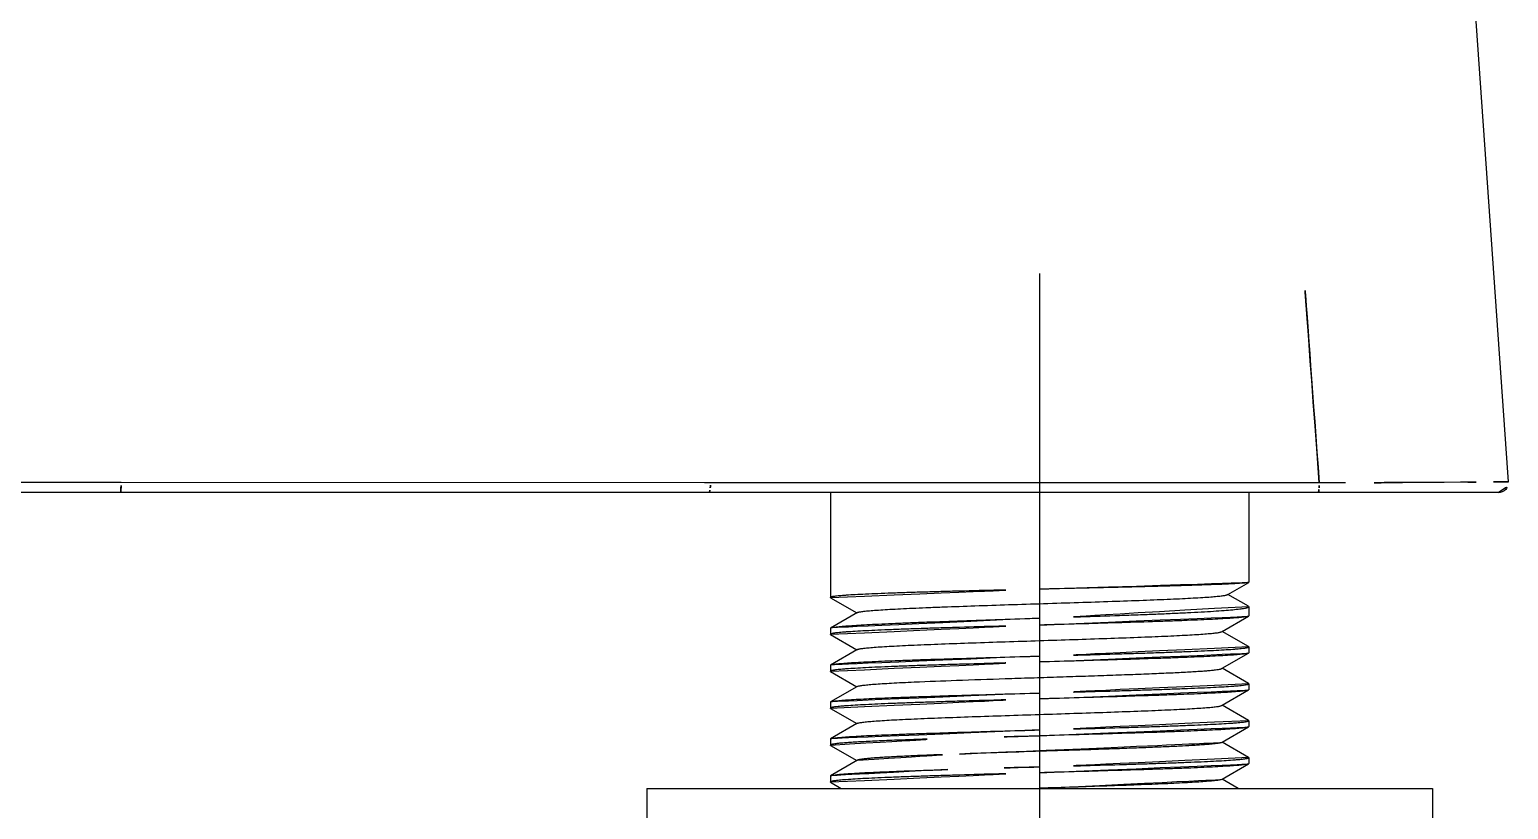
# Model space of a CAD drawing. Extents: x 16296660632 to 16296672714, y -37409619871 to -37409617455.
# Drawn here: x 16296672004.1 to 16296672076.6, y -37409617862.8 to -37409617824.5 of the extents above; entities that cross this region are included whole.
import ezdxf

# ---------------------------------------------------------------- set-up
doc = ezdxf.new("R2010")
doc.units = 0
doc.header["$LTSCALE"] = 10
doc.header["$MEASUREMENT"] = 0
doc.linetypes.add('ACAD_ISO08W100', pattern=[36, 24, -3, 6, -3])
doc.layers.get('0').update_dxf_attribs({"linetype": 'CONTINUOUS'})
doc.layers.add('02___PRT_ALL_AXES', color=7, linetype='CONTINUOUS')

msp = doc.modelspace()

# ---------------------------------------------------------------- linework, layer by layer
at = {"color": 7, "linetype": 'Continuous'}
for p, q in [((16296672076.580469, -37409617846.710373), (16296672074.89229, -37409617822.56826)), ((16296672076.08169, -37409617847.245247), (16296671929.13941, -37409617847.245247)), ((16296672008.60754, -37409617846.7537), (16296671996.61355, -37409617846.7537)), ((16296672037.19574, -37409617846.758453), (16296672008.60754, -37409617846.7537)), ((16296672037.41535, -37409617846.758476), (16296672037.19574, -37409617846.758453)), ((16296672037.488159, -37409617846.758492), (16296672037.41535, -37409617846.758476)), ((16296672067.31192, -37409617846.770248), (16296672067.15626, -37409617846.770218)), ((16296672068.6059, -37409617846.765244), (16296672067.31192, -37409617846.770248)), ((16296672072.238661, -37409617846.748306), (16296672071.386829, -37409617846.752731)), ((16296672073.14077, -37409617846.74324), (16296672072.238661, -37409617846.748306)), ((16296672073.426121, -37409617846.741539), (16296672073.14077, -37409617846.74324)), ((16296672074.2349, -37409617846.736359), (16296672073.426121, -37409617846.741539)), ((16296672074.59416, -37409617846.733849), (16296672074.2349, -37409617846.736359)), ((16296672062.810061, -37409617852.248322), (16296672062.83721, -37409617852.232643)), ((16296672062.83721, -37409617852.232643), (16296672063.85498, -37409617851.644676)), ((16296672063.839001, -37409617852.81237), (16296672062.83721, -37409617852.232643)), ((16296672063.85498, -37409617851.644676), (16296672063.86055, -37409617851.638268)), ((16296672043.37178, -37409617852.398163), (16296672043.36055, -37409617852.385178)), ((16296672043.37178, -37409617852.398163), (16296672044.65868, -37409617853.142082)), ((16296672063.839001, -37409617852.81237), (16296672063.86055, -37409617852.83725)), ((16296672044.686581, -37409617853.125954), (16296672043.373791, -37409617853.885017)), ((16296672062.55694, -37409617854.047737), (16296672063.848431, -37409617853.301086)), ((16296672063.848431, -37409617853.301086), (16296672063.86055, -37409617853.287064)), ((16296672043.373791, -37409617853.885017), (16296672043.36055, -37409617853.900269)), ((16296672043.372669, -37409617854.206093), (16296672043.36055, -37409617854.192078)), ((16296672043.372669, -37409617854.206093), (16296672044.66416, -37409617854.952744)), ((16296672062.52914, -37409617854.06382), (16296672062.55694, -37409617854.047737)), ((16296672063.848431, -37409617854.794403), (16296672062.55694, -37409617854.047737)), ((16296672044.66416, -37409617854.952744), (16296672043.372669, -37409617855.699387)), ((16296672044.691959, -37409617854.936668), (16296672044.66416, -37409617854.952744)), ((16296672062.55694, -37409617855.857742), (16296672063.848431, -37409617855.111092)), ((16296672063.848431, -37409617854.794403), (16296672063.86055, -37409617854.80838)), ((16296672063.848431, -37409617855.111092), (16296672063.86055, -37409617855.097061)), ((16296672043.372669, -37409617855.699387), (16296672043.36055, -37409617855.713409)), ((16296672062.52914, -37409617855.873817), (16296672062.55694, -37409617855.857742)), ((16296672063.848431, -37409617856.604393), (16296672062.55694, -37409617855.857742)), ((16296672043.372669, -37409617856.01609), (16296672043.36055, -37409617856.002083)), ((16296672043.372669, -37409617856.01609), (16296672044.66416, -37409617856.762741)), ((16296672063.848431, -37409617856.604393), (16296672063.86055, -37409617856.618393)), ((16296672044.66416, -37409617856.762741), (16296672043.372669, -37409617857.509392)), ((16296672044.691959, -37409617856.746674), (16296672044.66416, -37409617856.762741)), ((16296672062.55694, -37409617857.66774), (16296672063.848431, -37409617856.921089)), ((16296672063.848431, -37409617856.921089), (16296672063.86055, -37409617856.907082)), ((16296672043.372669, -37409617857.509392), (16296672043.36055, -37409617857.523407)), ((16296672043.372669, -37409617857.826103), (16296672043.36055, -37409617857.812103)), ((16296672043.372669, -37409617857.826103), (16296672044.66416, -37409617858.572746)), ((16296672062.52914, -37409617857.683823), (16296672062.55694, -37409617857.66774)), ((16296672063.848431, -37409617858.414391), (16296672062.55694, -37409617857.66774)), ((16296672044.66416, -37409617858.572746), (16296672043.372669, -37409617859.319397)), ((16296672044.691959, -37409617858.556671), (16296672044.66416, -37409617858.572746)), ((16296672062.55694, -37409617859.477753), (16296672063.848431, -37409617858.731087)), ((16296672063.848431, -37409617858.414391), (16296672063.86055, -37409617858.428413)), ((16296672063.848431, -37409617858.731087), (16296672063.86055, -37409617858.717079)), ((16296672043.372669, -37409617859.319397), (16296672043.36055, -37409617859.333427)), ((16296672062.52914, -37409617859.49382), (16296672062.55694, -37409617859.477753)), ((16296672063.848431, -37409617860.224403), (16296672062.55694, -37409617859.477753)), ((16296672043.372669, -37409617859.636093), (16296672043.36055, -37409617859.622093)), ((16296672043.372669, -37409617859.636093), (16296672044.66416, -37409617860.382736)), ((16296672063.848431, -37409617860.224403), (16296672063.86055, -37409617860.238403)), ((16296672044.691959, -37409617860.366669), (16296672043.372669, -37409617861.129387)), ((16296672062.55694, -37409617861.287743), (16296672063.848431, -37409617860.541092)), ((16296672063.848431, -37409617860.541092), (16296672063.86055, -37409617860.527077)), ((16296672043.372669, -37409617861.129387), (16296672043.36055, -37409617861.14341)), ((16296672043.372669, -37409617861.446091), (16296672043.36055, -37409617861.432083)), ((16296672043.372669, -37409617861.446091), (16296672043.890169, -37409617861.745247)), ((16296672062.52914, -37409617861.303818), (16296672062.55694, -37409617861.287743)), ((16296672063.34823, -37409617861.745247), (16296672062.55694, -37409617861.287743))]:
    msp.add_line(p, q, dxfattribs=at)
at = {"color": 1, "linetype": 'ACAD_ISO08W100'}
msp.add_line((16296672053.61055, -37409617836.498253), (16296672053.61055, -37409617902.566849), dxfattribs=at)
at = {"color": 7, "linetype": 'Continuous'}
for centre, radius, start, end in [((16296672071.627831, -37409617416.746498), 429.997583, 270.39527948, 270.54019472), ((16296672076.08149, -37409617846.745247), 0.5, 270.02284015, 3.99819449), ((16296672076.08169, -37409617846.745247), 0.5, 270, 3.99994638), ((16296672086.978201, -37409619083.403229), 1224.688295, 91.561305292, 91.771546314), ((16296672103.666451, -37409619658.550888), 1798.556675, 91.594866606, 91.737971994)]:
    msp.add_arc(centre, radius, start, end, dxfattribs=at)
msp.add_open_spline([(16296672067.31192, -37409617846.770248), (16296672066.71394, -37409617838.594849), (16296672066.11441, -37409617830.419563), (16296672065.513121, -37409617822.244408)], degree=3, dxfattribs=at)
for points, knots in [([(16296672008.590891, -37409617847.245247), (16296672008.594231, -37409617847.245247), (16296672008.59354, -37409617847.225967), (16296672008.59889, -37409617847.204552), (16296672008.600031, -37409617847.156479), (16296672008.60302, -37409617847.097748), (16296672008.60479, -37409617847.023697), (16296672008.606939, -37409617846.907883), (16296672008.60751, -37409617846.816528), (16296672008.60754, -37409617846.7537)], [0, 0, 0, 0, 0.020361844, 0.077240828, 0.169121889, 0.292963798, 0.444023588, 0.617220707, 1, 1, 1, 1]), ([(16296672037.41507, -37409617847.245247), (16296672037.423361, -37409617847.245247), (16296672037.44087, -37409617847.219391), (16296672037.462219, -37409617847.142227), (16296672037.472521, -37409617847.062477), (16296672037.477739, -37409617847.002853)], [0, 0, 0, 0, 0.097292759, 0.297774388, 1, 1, 1, 1]), ([(16296672037.477739, -37409617847.002853), (16296672037.47941, -37409617846.983749), (16296672037.48542, -37409617846.902428), (16296672037.487921, -37409617846.820862), (16296672037.488159, -37409617846.758492)], [0, 0, 0, 0, 0.235159508, 1, 1, 1, 1]), ([(16296672067.15626, -37409617846.770218), (16296672064.679131, -37409617846.769737), (16296672054.789761, -37409617846.767509), (16296672044.900391, -37409617846.76461), (16296672037.488159, -37409617846.758492)], [0, 0, 0, 0, 0.250484471, 1, 1, 1, 1]), ([(16296672067.272591, -37409617847.245247), (16296672067.27887, -37409617847.245239), (16296672067.28554, -37409617847.215187), (16296672067.2938, -37409617847.176193), (16296672067.300819, -37409617847.098686), (16296672067.30442, -37409617847.042252), (16296672067.306021, -37409617847.009537)], [0, 0, 0, 0, 0.078567325, 0.277325397, 0.59073612, 1, 1, 1, 1]), ([(16296672067.306021, -37409617847.009537), (16296672067.306931, -37409617846.990883), (16296672067.31024, -37409617846.911163), (16296672067.31168, -37409617846.83136), (16296672067.31192, -37409617846.770248)], [0, 0, 0, 0, 0.234115888, 1, 1, 1, 1]), ([(16296672071.386829, -37409617846.752731), (16296672071.165409, -37409617846.753838), (16296672070.23843, -37409617846.758339), (16296672069.31146, -37409617846.762383), (16296672068.6059, -37409617846.765244)], [0, 0, 0, 0, 0.238862365, 1, 1, 1, 1]), ([(16296672076.580469, -37409617846.710373), (16296672076.580549, -37409617846.711571), (16296672076.572861, -37409617846.710403), (16296672076.56498, -37409617846.712708), (16296672076.54558, -37409617846.712532), (16296672076.508631, -37409617846.714302), (16296672076.44285, -37409617846.715347), (16296672076.344061, -37409617846.7173), (16296672076.216949, -37409617846.719063), (16296672076.06254, -37409617846.721024), (16296672075.88109, -37409617846.723007), (16296672075.75119, -37409617846.724297), (16296672075.68182, -37409617846.724968)], [0, 0, 0, 0, 0.004020003, 0.015936289, 0.035769512, 0.063501627, 0.14257171, 0.252957611, 0.394405921, 0.566427496, 0.76847478, 1, 1, 1, 1]), ([(16296672043.360559, -37409617852.385178), (16296672043.36058, -37409617852.379066), (16296672043.373011, -37409617852.370911), (16296672043.389811, -37409617852.364082), (16296672043.4231, -37409617852.353989), (16296672043.47924, -37409617852.342796), (16296672043.56551, -37409617852.329773), (16296672043.675671, -37409617852.316818), (16296672043.80982, -37409617852.303757), (16296672043.967529, -37409617852.290718), (16296672044.223789, -37409617852.272278), (16296672044.599859, -37409617852.249977), (16296672045.115379, -37409617852.224541), (16296672045.712669, -37409617852.199219), (16296672046.386021, -37409617852.174042), (16296672047.12892, -37409617852.149048), (16296672047.93424, -37409617852.124237), (16296672048.794241, -37409617852.099648), (16296672050.025829, -37409617852.066513), (16296672051.63644, -37409617852.026337), (16296672052.94396, -37409617851.995537), (16296672053.61055, -37409617851.980003)], [0, 0, 0, 0, 0.001786268, 0.003426632, 0.005628937, 0.011769698, 0.020248905, 0.031061567, 0.044192839, 0.059616569, 0.077295168, 0.119255247, 0.169677788, 0.228086219, 0.293915455, 0.366537145, 0.445251845, 0.52930503, 0.617892983, 0.805200391, 1, 1, 1, 1]), ([(16296672044.6866, -37409617853.125954), (16296672044.69726, -37409617853.119781), (16296672044.72698, -37409617853.109444), (16296672044.781919, -37409617853.096199), (16296672044.857229, -37409617853.082817), (16296672044.95253, -37409617853.069229), (16296672045.067789, -37409617853.05558), (16296672045.26041, -37409617853.036041), (16296672045.54878, -37409617853.012367), (16296672045.949921, -37409617852.985207), (16296672046.4216, -37409617852.957947), (16296672046.95949, -37409617852.930603), (16296672047.558649, -37409617852.903214), (16296672048.213579, -37409617852.875793), (16296672049.18059, -37409617852.838158), (16296672050.480261, -37409617852.792023), (16296672052.11521, -37409617852.737984), (16296672053.80724, -37409617852.683968), (16296672055.49542, -37409617852.630051), (16296672057.119301, -37409617852.576302), (16296672058.405769, -37409617852.530518), (16296672059.35972, -37409617852.493294), (16296672060.00371, -37409617852.46624), (16296672060.591669, -37409617852.43927), (16296672061.118469, -37409617852.412376), (16296672061.57959, -37409617852.385643), (16296672061.97106, -37409617852.359039), (16296672062.25211, -37409617852.335899), (16296672062.439619, -37409617852.316811), (16296672062.551701, -37409617852.303497), (16296672062.64432, -37409617852.290268), (16296672062.71747, -37409617852.277237), (16296672062.770821, -37409617852.264351), (16296672062.79969, -37409617852.254311), (16296672062.810049, -37409617852.248322)], [0, 0, 0, 0, 0.00203485, 0.005145632, 0.009353959, 0.014659052, 0.021054195, 0.028529279, 0.046649017, 0.068860583, 0.094961449, 0.124716783, 0.157852139, 0.194066913, 0.233029253, 0.317755158, 0.408953644, 0.503326899, 0.597479077, 0.688041431, 0.771795081, 0.810182584, 0.845787072, 0.878298925, 0.907434784, 0.932947329, 0.954617228, 0.972268307, 0.979540202, 0.985759378, 0.990915523, 0.995001832, 0.998022459, 1, 1, 1, 1]), ([(16296672053.61055, -37409617851.980003), (16296672054.263281, -37409617851.964783), (16296672055.544689, -37409617851.935204), (16296672057.12414, -37409617851.898193), (16296672058.334299, -37409617851.868637), (16296672059.18206, -37409617851.847137), (16296672059.97838, -37409617851.825897), (16296672060.715919, -37409617851.804932), (16296672061.38788, -37409617851.784264), (16296672061.98807, -37409617851.763893), (16296672062.510929, -37409617851.743843), (16296672062.89603, -37409617851.726677), (16296672063.161869, -37409617851.712791), (16296672063.328489, -37409617851.703018), (16296672063.472679, -37409617851.693336), (16296672063.594101, -37409617851.683777), (16296672063.692511, -37409617851.674408), (16296672063.76763, -37409617851.665154), (16296672063.81571, -37409617851.657204), (16296672063.842171, -37409617851.650208), (16296672063.8515, -37409617851.646683), (16296672063.854971, -37409617851.644676)], [0, 0, 0, 0, 0.191040401, 0.37503846, 0.46227229, 0.545237615, 0.623172127, 0.695356252, 0.761128316, 0.819880577, 0.871070532, 0.914230907, 0.932670813, 0.948960997, 0.963066787, 0.974954297, 0.984598185, 0.991984913, 0.997108405, 0.998827273, 1, 1, 1, 1]), ([(16296672063.860531, -37409617852.837242), (16296672063.860519, -37409617852.844719), (16296672063.849501, -37409617852.856308), (16296672063.831409, -37409617852.866341), (16296672063.809429, -37409617852.875641), (16296672063.781639, -37409617852.884689), (16296672063.732559, -37409617852.897926), (16296672063.611629, -37409617852.922783), (16296672063.388309, -37409617852.953796), (16296672063.050289, -37409617852.988953), (16296672062.62145, -37409617853.024109), (16296672062.10593, -37409617853.059334), (16296672061.508619, -37409617853.094414), (16296672060.835279, -37409617853.129333), (16296672060.092369, -37409617853.16404), (16296672059.287041, -37409617853.198532), (16296672058.427019, -37409617853.232803), (16296672057.1954, -37409617853.27903), (16296672055.58474, -37409617853.335243), (16296672054.277161, -37409617853.378563), (16296672053.61055, -37409617853.40049)], [0, 0, 0, 0, 0.0021804, 0.003933321, 0.006219667, 0.009064381, 0.012478599, 0.021032866, 0.045065273, 0.078204122, 0.120170923, 0.17057318, 0.228940955, 0.294713418, 0.367263135, 0.445896056, 0.529857607, 0.618345344, 0.805433304, 1, 1, 1, 1]), ([(16296672043.360571, -37409617854.192078), (16296672043.360571, -37409617854.185829), (16296672043.372801, -37409617854.177223), (16296672043.38975, -37409617854.170013), (16296672043.42297, -37409617854.159416), (16296672043.479151, -37409617854.147614), (16296672043.56539, -37409617854.133812), (16296672043.67556, -37409617854.120049), (16296672043.8097, -37409617854.106117), (16296672043.967409, -37409617854.09214), (16296672044.223669, -37409617854.072304), (16296672044.599739, -37409617854.048149), (16296672045.11525, -37409617854.020348), (16296672045.712561, -37409617853.992447), (16296672046.38592, -37409617853.964447), (16296672047.12883, -37409617853.936417), (16296672047.93416, -37409617853.908348), (16296672048.79418, -37409617853.880249), (16296672050.025801, -37409617853.842049), (16296672051.636431, -37409617853.795059), (16296672052.94397, -37409617853.758324), (16296672053.61055, -37409617853.739578)], [0, 0, 0, 0, 0.001826954, 0.003478437, 0.005689861, 0.01184349, 0.020329848, 0.031148246, 0.044285409, 0.05971182, 0.077392009, 0.119355343, 0.169776713, 0.228181609, 0.294005512, 0.366618842, 0.445325305, 0.529368995, 0.617945988, 0.805228233, 1, 1, 1, 1]), ([(16296672053.61055, -37409617853.40049), (16296672052.965309, -37409617853.421707), (16296672051.69804, -37409617853.463089), (16296672049.85433, -37409617853.524612), (16296672048.391371, -37409617853.576393), (16296672047.304911, -37409617853.618103), (16296672046.57053, -37409617853.648247), (16296672045.899611, -37409617853.678146), (16296672045.29822, -37409617853.707771), (16296672044.771761, -37409617853.737083), (16296672044.325001, -37409617853.76606), (16296672044.004471, -37409617853.791153), (16296672043.790951, -37409617853.811737), (16296672043.663679, -37409617853.82605), (16296672043.558861, -37409617853.84024), (16296672043.47649, -37409617853.854134), (16296672043.41704, -37409617853.867867), (16296672043.38505, -37409617853.87851), (16296672043.3738, -37409617853.885017)], [0, 0, 0, 0, 0.188883022, 0.370966585, 0.539721752, 0.6171756, 0.689070986, 0.754763369, 0.813662308, 0.865236065, 0.909028425, 0.944646288, 0.959294146, 0.971789661, 0.982111446, 0.99024783, 0.99619763, 1, 1, 1, 1]), ([(16296672053.61055, -37409617853.739578), (16296672054.256741, -37409617853.72142), (16296672055.52578, -37409617853.68576), (16296672057.371861, -37409617853.632004), (16296672058.836479, -37409617853.586143), (16296672059.92391, -37409617853.548759), (16296672060.658689, -37409617853.521568), (16296672061.329741, -37409617853.494423), (16296672061.93099, -37409617853.467323), (16296672062.45701, -37409617853.440338), (16296672062.90303, -37409617853.413467), (16296672063.222759, -37409617853.390053), (16296672063.435499, -37409617853.370689), (16296672063.562059, -37409617853.357208), (16296672063.66609, -37409617853.343781), (16296672063.747601, -37409617853.33062), (16296672063.806089, -37409617853.317543), (16296672063.8375, -37409617853.307411), (16296672063.848419, -37409617853.301086)], [0, 0, 0, 0, 0.189154946, 0.371476585, 0.540408849, 0.617922568, 0.689854297, 0.755557944, 0.814437619, 0.865963635, 0.909675946, 0.945182133, 0.959761538, 0.972182312, 0.982419006, 0.990460988, 0.996309291, 1, 1, 1, 1]), ([(16296672044.691971, -37409617854.936668), (16296672044.702419, -37409617854.930618), (16296672044.73148, -37409617854.920448), (16296672044.785151, -37409617854.90741), (16296672044.85861, -37409617854.894234), (16296672044.95149, -37409617854.880867), (16296672045.06378, -37409617854.867432), (16296672045.25139, -37409617854.84819), (16296672045.532249, -37409617854.824867), (16296672045.922979, -37409617854.798119), (16296672046.38257, -37409617854.77124), (16296672046.906891, -37409617854.74427), (16296672047.491261, -37409617854.717247), (16296672048.130449, -37409617854.690178), (16296672049.075331, -37409617854.652992), (16296672050.346979, -37409617854.607338), (16296672051.94907, -37409617854.553818), (16296672053.61055, -37409617854.500237), (16296672055.27203, -37409617854.446663), (16296672056.874121, -37409617854.39315), (16296672058.145769, -37409617854.347504), (16296672059.090651, -37409617854.31031), (16296672059.72983, -37409617854.283241), (16296672060.314211, -37409617854.25621), (16296672060.83853, -37409617854.22924), (16296672061.29812, -37409617854.20237), (16296672061.68885, -37409617854.175613), (16296672061.969709, -37409617854.152298), (16296672062.15731, -37409617854.133057), (16296672062.2696, -37409617854.119621), (16296672062.36249, -37409617854.106247), (16296672062.435949, -37409617854.093079), (16296672062.48962, -37409617854.08004), (16296672062.518669, -37409617854.069862), (16296672062.529119, -37409617854.06382)], [0, 0, 0, 0, 0.002027162, 0.005116544, 0.009287543, 0.014541185, 0.020872763, 0.028271012, 0.046200674, 0.068182323, 0.094019776, 0.123487837, 0.156321481, 0.192229915, 0.230891323, 0.315070397, 0.405854014, 0.500000251, 0.59414654, 0.684930278, 0.769109441, 0.8077703, 0.843679186, 0.876512578, 0.905980533, 0.931818382, 0.953799266, 0.971729965, 0.979127889, 0.985458649, 0.990712962, 0.994884555, 0.997973012, 1, 1, 1, 1]), ([(16296672053.61055, -37409617855.549583), (16296672054.256741, -37409617855.531418), (16296672055.52578, -37409617855.495758), (16296672057.37188, -37409617855.442001), (16296672058.83651, -37409617855.396133), (16296672059.923941, -37409617855.358757), (16296672060.65871, -37409617855.331573), (16296672061.32976, -37409617855.30442), (16296672061.931, -37409617855.277328), (16296672062.45702, -37409617855.250343), (16296672062.90303, -37409617855.223457), (16296672063.222759, -37409617855.200043), (16296672063.435499, -37409617855.180687), (16296672063.562059, -37409617855.167213), (16296672063.66609, -37409617855.153778), (16296672063.747601, -37409617855.140617), (16296672063.806089, -37409617855.127541), (16296672063.8375, -37409617855.117409), (16296672063.848419, -37409617855.111092)], [0, 0, 0, 0, 0.189154809, 0.371478322, 0.540412276, 0.617925447, 0.689856468, 0.755559538, 0.814438624, 0.865964226, 0.909676157, 0.945182126, 0.959761463, 0.972182182, 0.982418887, 0.990460931, 0.996309286, 1, 1, 1, 1]), ([(16296672063.860531, -37409617854.80838), (16296672063.86055, -37409617854.814621), (16296672063.848339, -37409617854.823257), (16296672063.831409, -37409617854.830437), (16296672063.79822, -37409617854.841042), (16296672063.742081, -37409617854.852852), (16296672063.65587, -37409617854.866653), (16296672063.54574, -37409617854.880417), (16296672063.411631, -37409617854.894348), (16296672063.25395, -37409617854.908333), (16296672062.997721, -37409617854.928162), (16296672062.62167, -37409617854.952316), (16296672062.106171, -37409617854.980133), (16296672061.50885, -37409617855.008034), (16296672060.83547, -37409617855.036018), (16296672060.09252, -37409617855.064056), (16296672059.287149, -37409617855.092133), (16296672058.427099, -37409617855.120232), (16296672057.19545, -37409617855.158432), (16296672055.584761, -37409617855.205421), (16296672054.27717, -37409617855.242172), (16296672053.61055, -37409617855.260902)], [0, 0, 0, 0, 0.001824017, 0.003473606, 0.005683149, 0.011832827, 0.020315339, 0.031130422, 0.04426467, 0.059688278, 0.077366149, 0.119326453, 0.169746447, 0.228152063, 0.293978756, 0.366596346, 0.445305935, 0.529351649, 0.617930249, 0.805218309, 1, 1, 1, 1]), ([(16296672043.360571, -37409617856.002083), (16296672043.360571, -37409617855.995827), (16296672043.372801, -37409617855.987213), (16296672043.38975, -37409617855.980019), (16296672043.42297, -37409617855.969421), (16296672043.479151, -37409617855.957611), (16296672043.56539, -37409617855.943817), (16296672043.67556, -37409617855.930054), (16296672043.8097, -37409617855.916107), (16296672043.9674, -37409617855.902153), (16296672044.22366, -37409617855.882301), (16296672044.59973, -37409617855.858147), (16296672045.11525, -37409617855.830353), (16296672045.712561, -37409617855.802437), (16296672046.385929, -37409617855.774452), (16296672047.128851, -37409617855.746422), (16296672047.934191, -37409617855.718353), (16296672048.79421, -37409617855.690247), (16296672050.02582, -37409617855.652046), (16296672051.63644, -37409617855.605057), (16296672052.94397, -37409617855.568314), (16296672053.61055, -37409617855.549583)], [0, 0, 0, 0, 0.001826935, 0.003478412, 0.005689832, 0.011843385, 0.020329622, 0.031147927, 0.044284975, 0.059711197, 0.077391254, 0.119354554, 0.169776168, 0.228181814, 0.294006873, 0.366621406, 0.445327995, 0.529371215, 0.617947831, 0.805229218, 1, 1, 1, 1]), ([(16296672053.61055, -37409617855.260902), (16296672052.964359, -37409617855.279068), (16296672051.695299, -37409617855.314728), (16296672049.84918, -37409617855.368477), (16296672048.384541, -37409617855.414352), (16296672047.29711, -37409617855.451729), (16296672046.562349, -37409617855.47892), (16296672045.891319, -37409617855.506073), (16296672045.290091, -37409617855.533157), (16296672044.76409, -37409617855.56015), (16296672044.318069, -37409617855.587021), (16296672043.99835, -37409617855.610443), (16296672043.78561, -37409617855.629799), (16296672043.65904, -37409617855.64328), (16296672043.55501, -37409617855.656708), (16296672043.473499, -37409617855.669868), (16296672043.41501, -37409617855.682953), (16296672043.3836, -37409617855.693077), (16296672043.372681, -37409617855.699387)], [0, 0, 0, 0, 0.189156034, 0.371481425, 0.540417533, 0.617930836, 0.689860055, 0.755560866, 0.81443867, 0.865963481, 0.909675319, 0.94518137, 0.959760982, 0.972181727, 0.982418571, 0.990460895, 0.99630937, 1, 1, 1, 1]), ([(16296672044.691959, -37409617856.746674), (16296672044.702419, -37409617856.740623), (16296672044.731489, -37409617856.730453), (16296672044.785151, -37409617856.717407), (16296672044.858601, -37409617856.704231), (16296672044.95149, -37409617856.690857), (16296672045.063789, -37409617856.677429), (16296672045.25139, -37409617856.658188), (16296672045.532249, -37409617856.63488), (16296672045.922979, -37409617856.608124), (16296672046.382561, -37409617856.581253), (16296672046.906891, -37409617856.554268), (16296672047.965679, -37409617856.505363), (16296672049.64642, -37409617856.440987), (16296672051.5515, -37409617856.376839), (16296672053.190639, -37409617856.323753), (16296672054.449421, -37409617856.283241), (16296672055.691299, -37409617856.242737), (16296672056.891279, -37409617856.202278), (16296672058.0252, -37409617856.161873), (16296672059.07021, -37409617856.121536), (16296672060.005289, -37409617856.081337), (16296672060.70698, -37409617856.046608), (16296672061.1994, -37409617856.018188), (16296672061.51259, -37409617855.997917), (16296672061.785959, -37409617855.977737), (16296672062.018129, -37409617855.957626), (16296672062.208019, -37409617855.937737), (16296672062.354561, -37409617855.917976), (16296672062.4494, -37409617855.90078), (16296672062.502621, -37409617855.885712), (16296672062.52178, -37409617855.878067), (16296672062.529131, -37409617855.873817)], [0, 0, 0, 0, 0.00202847, 0.005116966, 0.009286925, 0.014541781, 0.020873941, 0.028270912, 0.046201739, 0.068181866, 0.09402086, 0.123487325, 0.156322238, 0.271960206, 0.405853534, 0.476330953, 0.547284354, 0.617286542, 0.684929498, 0.74885254, 0.807769927, 0.860497909, 0.905978719, 0.925711608, 0.943302768, 0.958667127, 0.971729279, 0.982425611, 0.990712511, 0.996560395, 0.998575139, 1, 1, 1, 1]), ([(16296672063.860531, -37409617856.618393), (16296672063.86054, -37409617856.624641), (16296672063.84832, -37409617856.633263), (16296672063.83139, -37409617856.640457), (16296672063.79818, -37409617856.651047), (16296672063.742029, -37409617856.662857), (16296672063.655809, -37409617856.676659), (16296672063.54566, -37409617856.690422), (16296672063.411539, -37409617856.704361), (16296672063.253851, -37409617856.71833), (16296672062.99761, -37409617856.738167), (16296672062.621559, -37409617856.762321), (16296672062.10605, -37409617856.790131), (16296672061.50873, -37409617856.818031), (16296672060.83536, -37409617856.846024), (16296672060.092421, -37409617856.874062), (16296672059.287069, -37409617856.90213), (16296672058.427031, -37409617856.930229), (16296672057.195391, -37409617856.96843), (16296672055.584721, -37409617857.015427), (16296672054.277149, -37409617857.05217), (16296672053.61055, -37409617857.070908)], [0, 0, 0, 0, 0.001825127, 0.003475456, 0.005685755, 0.011836939, 0.020320866, 0.03113719, 0.044272501, 0.059697034, 0.07737568, 0.119337023, 0.169757493, 0.228162931, 0.293988999, 0.366605338, 0.445313437, 0.529358037, 0.617936391, 0.805222708, 1, 1, 1, 1]), ([(16296672043.360571, -37409617857.812103), (16296672043.36055, -37409617857.805847), (16296672043.37277, -37409617857.797234), (16296672043.3897, -37409617857.790039), (16296672043.422899, -37409617857.779442), (16296672043.47905, -37409617857.767632), (16296672043.56526, -37409617857.75383), (16296672043.6754, -37409617857.740067), (16296672043.809509, -37409617857.726143), (16296672043.967199, -37409617857.712158), (16296672044.223431, -37409617857.692322), (16296672044.59948, -37409617857.668167), (16296672045.11499, -37409617857.640358), (16296672045.712311, -37409617857.612457), (16296672046.385679, -37409617857.584473), (16296672047.12863, -37409617857.556427), (16296672047.93399, -37409617857.528358), (16296672048.79402, -37409617857.500252), (16296672050.025669, -37409617857.462051), (16296672051.63636, -37409617857.415062), (16296672052.943939, -37409617857.378319), (16296672053.61055, -37409617857.359581)], [0, 0, 0, 0, 0.001824603, 0.003474586, 0.005684534, 0.011835029, 0.020318311, 0.031134061, 0.044268868, 0.059692956, 0.077371221, 0.119332012, 0.169752174, 0.228157574, 0.293983852, 0.366600643, 0.445309197, 0.529354221, 0.617932975, 0.805220626, 1, 1, 1, 1]), ([(16296672053.61055, -37409617857.070908), (16296672052.964359, -37409617857.089073), (16296672051.695311, -37409617857.124733), (16296672049.849199, -37409617857.17849), (16296672048.384569, -37409617857.224358), (16296672047.29714, -37409617857.261726), (16296672046.56237, -37409617857.288918), (16296672045.891331, -37409617857.316071), (16296672045.290091, -37409617857.343163), (16296672044.76408, -37409617857.370163), (16296672044.318069, -37409617857.397018), (16296672043.998341, -37409617857.420441), (16296672043.785601, -37409617857.439796), (16296672043.65904, -37409617857.453278), (16296672043.55501, -37409617857.466713), (16296672043.473499, -37409617857.479874), (16296672043.41501, -37409617857.492943), (16296672043.3836, -37409617857.503067), (16296672043.372681, -37409617857.509392)], [0, 0, 0, 0, 0.189155052, 0.371479531, 0.540414785, 0.617928037, 0.689858221, 0.755560264, 0.814438895, 0.865964147, 0.909675972, 0.945181867, 0.959761308, 0.972181968, 0.982418725, 0.990460945, 0.996309365, 1, 1, 1, 1]), ([(16296672053.61055, -37409617857.359581), (16296672054.256741, -37409617857.341423), (16296672055.525789, -37409617857.305763), (16296672057.371901, -37409617857.251999), (16296672058.83654, -37409617857.206131), (16296672059.923969, -37409617857.168762), (16296672060.65873, -37409617857.141563), (16296672061.329769, -37409617857.114418), (16296672061.931009, -37409617857.087334), (16296672062.45702, -37409617857.060333), (16296672062.90303, -37409617857.03347), (16296672063.22275, -37409617857.01004), (16296672063.43549, -37409617856.990677), (16296672063.562059, -37409617856.977211), (16296672063.66609, -37409617856.963783), (16296672063.747601, -37409617856.950607), (16296672063.806089, -37409617856.937553), (16296672063.8375, -37409617856.927406), (16296672063.848419, -37409617856.921089)], [0, 0, 0, 0, 0.189155303, 0.371480024, 0.540415547, 0.617928801, 0.689858648, 0.755560297, 0.81443878, 0.865963955, 0.909675811, 0.945181746, 0.959761243, 0.97218191, 0.98241869, 0.990460953, 0.996309385, 1, 1, 1, 1]), ([(16296672044.69198, -37409617858.556671), (16296672044.702431, -37409617858.550621), (16296672044.73148, -37409617858.540451), (16296672044.785151, -37409617858.527397), (16296672044.85861, -37409617858.514236), (16296672044.9515, -37409617858.50087), (16296672045.063789, -37409617858.487427), (16296672045.25139, -37409617858.468193), (16296672045.532249, -37409617858.444878), (16296672045.922979, -37409617858.418114), (16296672046.38257, -37409617858.391243), (16296672046.906891, -37409617858.364273), (16296672047.491261, -37409617858.33725), (16296672048.130449, -37409617858.310181), (16296672049.075319, -37409617858.272987), (16296672050.346979, -37409617858.227341), (16296672051.94906, -37409617858.17382), (16296672053.61055, -37409617858.120247), (16296672055.27203, -37409617858.066673), (16296672056.874109, -37409617858.013153), (16296672058.145769, -37409617857.967499), (16296672059.090639, -37409617857.930313), (16296672059.729839, -37409617857.903236), (16296672060.314211, -37409617857.876213), (16296672060.83853, -37409617857.849243), (16296672061.29812, -37409617857.822357), (16296672061.68885, -37409617857.795624), (16296672061.969709, -37409617857.772293), (16296672062.15731, -37409617857.753052), (16296672062.269609, -37409617857.739616), (16296672062.36249, -37409617857.72625), (16296672062.43594, -37409617857.713074), (16296672062.489611, -37409617857.700043), (16296672062.518681, -37409617857.689873), (16296672062.529131, -37409617857.683823)], [0, 0, 0, 0, 0.002027295, 0.005115241, 0.009286752, 0.014541512, 0.02087235, 0.028269694, 0.046200994, 0.068181295, 0.094019712, 0.123487197, 0.15632092, 0.192229586, 0.230890458, 0.315069526, 0.405853266, 0.499999569, 0.594145781, 0.684929317, 0.769108274, 0.807770052, 0.843678015, 0.876512093, 0.905979712, 0.931817486, 0.953798979, 0.971728622, 0.979126603, 0.985458732, 0.990712377, 0.994882923, 0.997972298, 1, 1, 1, 1]), ([(16296672053.61055, -37409617859.169579), (16296672054.256741, -37409617859.151421), (16296672055.525801, -37409617859.115761), (16296672057.37192, -37409617859.061996), (16296672058.836559, -37409617859.016129), (16296672059.92399, -37409617858.97876), (16296672060.658751, -37409617858.951569), (16296672061.329769, -37409617858.924423), (16296672061.931009, -37409617858.897324), (16296672062.45701, -37409617858.870338), (16296672062.903021, -37409617858.843468), (16296672063.22275, -37409617858.820053), (16296672063.43549, -37409617858.80069), (16296672063.56205, -37409617858.787209), (16296672063.66608, -37409617858.773781), (16296672063.747601, -37409617858.76062), (16296672063.806089, -37409617858.747543), (16296672063.8375, -37409617858.737411), (16296672063.848419, -37409617858.731087)], [0, 0, 0, 0, 0.189156182, 0.371481737, 0.540417999, 0.617931346, 0.68986052, 0.755561186, 0.814438738, 0.865963392, 0.909675214, 0.945181289, 0.959760926, 0.972181688, 0.982418546, 0.990460883, 0.996309369, 1, 1, 1, 1]), ([(16296672063.860531, -37409617858.428413), (16296672063.860531, -37409617858.434662), (16296672063.848289, -37409617858.443283), (16296672063.831341, -37409617858.45047), (16296672063.79812, -37409617858.461067), (16296672063.741949, -37409617858.47287), (16296672063.65571, -37409617858.486671), (16296672063.54554, -37409617858.500427), (16296672063.4114, -37409617858.514374), (16296672063.253691, -37409617858.528343), (16296672062.997431, -37409617858.548187), (16296672062.621361, -37409617858.572327), (16296672062.105841, -37409617858.600143), (16296672061.50853, -37409617858.628036), (16296672060.835171, -37409617858.656029), (16296672060.092251, -37409617858.684067), (16296672059.286909, -37409617858.712143), (16296672058.426901, -37409617858.740227), (16296672057.19528, -37409617858.778427), (16296672055.58466, -37409617858.825417), (16296672054.27713, -37409617858.862167), (16296672053.61055, -37409617858.880913)], [0, 0, 0, 0, 0.001826981, 0.003478475, 0.005689901, 0.011843511, 0.020329833, 0.03114819, 0.044285287, 0.059711599, 0.077391721, 0.119355066, 0.169776676, 0.228182211, 0.294006927, 0.366621041, 0.445327539, 0.529370873, 0.617947567, 0.805229086, 1, 1, 1, 1]), ([(16296672043.36055, -37409617859.622093), (16296672043.36054, -37409617859.618141), (16296672043.36599, -37409617859.611931), (16296672043.37525, -37409617859.606438), (16296672043.39184, -37409617859.598984), (16296672043.420429, -37409617859.590477), (16296672043.486641, -37409617859.575691), (16296672043.60041, -37409617859.558746), (16296672043.77334, -37409617859.539253), (16296672043.99416, -37409617859.519661), (16296672044.26178, -37409617859.499863), (16296672044.57494, -37409617859.480003), (16296672044.932119, -37409617859.460083), (16296672045.331591, -37409617859.440117), (16296672045.94289, -37409617859.412354), (16296672046.79652, -37409617859.378273), (16296672047.916149, -37409617859.338654), (16296672048.704679, -37409617859.313202), (16296672049.1175, -37409617859.300293)], [0, 0, 0, 0, 0.002048757, 0.003655998, 0.005737459, 0.01140816, 0.019151638, 0.040937189, 0.071100064, 0.109528791, 0.156057007, 0.210460349, 0.27248891, 0.341835939, 0.418175792, 0.590283646, 0.78550297, 1, 1, 1, 1]), ([(16296672053.61055, -37409617858.880913), (16296672052.964359, -37409617858.899063), (16296672051.69532, -37409617858.934723), (16296672049.84922, -37409617858.988487), (16296672048.3846, -37409617859.034363), (16296672047.297171, -37409617859.071716), (16296672046.562389, -37409617859.098923), (16296672045.89135, -37409617859.126068), (16296672045.2901, -37409617859.15316), (16296672044.76408, -37409617859.180153), (16296672044.31806, -37409617859.207024), (16296672043.998341, -37409617859.230453), (16296672043.785601, -37409617859.249802), (16296672043.65904, -37409617859.263283), (16296672043.55501, -37409617859.276703), (16296672043.473499, -37409617859.289871), (16296672043.41501, -37409617859.30294), (16296672043.3836, -37409617859.31308), (16296672043.372681, -37409617859.319397)], [0, 0, 0, 0, 0.189154891, 0.371478008, 0.540411452, 0.617924629, 0.689855833, 0.755559095, 0.814438338, 0.865964045, 0.909676076, 0.945182106, 0.959761463, 0.972182203, 0.98241891, 0.990460942, 0.996309287, 1, 1, 1, 1]), ([(16296672049.695021, -37409617860.060959), (16296672050.386299, -37409617860.036163), (16296672051.805849, -37409617859.988281), (16296672053.94688, -37409617859.919487), (16296672055.740999, -37409617859.861359), (16296672057.13341, -37409617859.813766), (16296672058.10825, -37409617859.778664), (16296672059.015091, -37409617859.743591), (16296672059.84021, -37409617859.708611), (16296672060.57115, -37409617859.673729), (16296672061.116171, -37409617859.643562), (16296672061.496889, -37409617859.618896), (16296672061.73843, -37409617859.601341), (16296672061.94923, -37409617859.583839), (16296672062.128481, -37409617859.566399), (16296672062.275579, -37409617859.549133), (16296672062.389919, -37409617859.531967), (16296672062.464581, -37409617859.516991), (16296672062.50724, -37409617859.503998), (16296672062.52293, -37409617859.497398), (16296672062.529119, -37409617859.49382)], [0, 0, 0, 0, 0.161458259, 0.331533388, 0.500006652, 0.580451177, 0.656731723, 0.727697347, 0.792278665, 0.849500913, 0.898502314, 0.919687919, 0.938552008, 0.955028748, 0.969058442, 0.980589694, 0.989592254, 0.996049475, 0.998330924, 1, 1, 1, 1]), ([(16296672044.691971, -37409617860.366669), (16296672044.69873, -37409617860.362747), (16296672044.716141, -37409617860.355614), (16296672044.764021, -37409617860.341583), (16296672044.84861, -37409617860.32547), (16296672044.978781, -37409617860.306992), (16296672045.146891, -37409617860.288406), (16296672045.352131, -37409617860.269608), (16296672045.593679, -37409617860.250748), (16296672045.870461, -37409617860.231827), (16296672046.30629, -37409617860.205254), (16296672046.92882, -37409617860.172783), (16296672047.761271, -37409617860.135193), (16296672048.69643, -37409617860.097511), (16296672049.352551, -37409617860.073242), (16296672049.695021, -37409617860.060959)], [0, 0, 0, 0, 0.004673672, 0.01118001, 0.029835886, 0.05606203, 0.089809522, 0.130943243, 0.179298473, 0.234675973, 0.296828855, 0.440377567, 0.607412497, 0.795088597, 1, 1, 1, 1]), ([(16296672063.860531, -37409617860.238403), (16296672063.860531, -37409617860.244659), (16296672063.848289, -37409617860.253273), (16296672063.831341, -37409617860.260483), (16296672063.79812, -37409617860.271057), (16296672063.741949, -37409617860.282883), (16296672063.655701, -37409617860.296669), (16296672063.54553, -37409617860.31044), (16296672063.41139, -37409617860.324371), (16296672063.253691, -37409617860.338341), (16296672062.997431, -37409617860.358177), (16296672062.621361, -37409617860.382339), (16296672062.105841, -37409617860.410141), (16296672061.50853, -37409617860.438042), (16296672060.83518, -37409617860.466026), (16296672060.09227, -37409617860.494057), (16296672059.28693, -37409617860.522141), (16296672058.42692, -37409617860.55024), (16296672057.195299, -37409617860.588432), (16296672055.584669, -37409617860.635429), (16296672054.27713, -37409617860.672173), (16296672053.61055, -37409617860.690903)], [0, 0, 0, 0, 0.001826984, 0.003478488, 0.005689935, 0.011843615, 0.020330026, 0.031148474, 0.044285688, 0.059712152, 0.077392383, 0.119355757, 0.169777052, 0.228181703, 0.294005424, 0.366618661, 0.445325136, 0.52936887, 0.617945897, 0.805228199, 1, 1, 1, 1]), ([(16296672043.360571, -37409617861.432083), (16296672043.360571, -37409617861.425827), (16296672043.372801, -37409617861.417213), (16296672043.38975, -37409617861.410019), (16296672043.42296, -37409617861.399422), (16296672043.47913, -37409617861.387619), (16296672043.565371, -37409617861.373817), (16296672043.675529, -37409617861.360046), (16296672043.809669, -37409617861.346123), (16296672043.967369, -37409617861.332153), (16296672044.223631, -37409617861.312302), (16296672044.599701, -37409617861.288147), (16296672045.115231, -37409617861.260353), (16296672045.712561, -37409617861.232437), (16296672046.385941, -37409617861.204453), (16296672047.128889, -37409617861.176422), (16296672047.93424, -37409617861.148354), (16296672048.79426, -37409617861.120247), (16296672050.02585, -37409617861.082047), (16296672051.636459, -37409617861.035057), (16296672052.94397, -37409617860.998306), (16296672053.61055, -37409617860.979584)], [0, 0, 0, 0, 0.001826668, 0.003477986, 0.005689229, 0.01184218, 0.020327734, 0.031145615, 0.044282438, 0.059708388, 0.077388335, 0.119351997, 0.169774286, 0.228181236, 0.294008082, 0.366625036, 0.445333483, 0.529377141, 0.617952179, 0.805228972, 1, 1, 1, 1]), ([(16296672049.1175, -37409617860.821617), (16296672048.721951, -37409617860.833977), (16296672047.964491, -37409617860.858414), (16296672046.88538, -37409617860.896332), (16296672045.92597, -37409617860.934158), (16296672045.20937, -37409617860.966858), (16296672044.708611, -37409617860.993622), (16296672044.39143, -37409617861.012657), (16296672044.115339, -37409617861.031647), (16296672043.88154, -37409617861.050529), (16296672043.69108, -37409617861.069313), (16296672043.5599, -37409617861.085732), (16296672043.477409, -37409617861.099533), (16296672043.432211, -37409617861.108887), (16296672043.39831, -37409617861.118141), (16296672043.3797, -37409617861.125343), (16296672043.372681, -37409617861.129387)], [0, 0, 0, 0, 0.20619739, 0.394870289, 0.562607313, 0.70647221, 0.768630763, 0.823896965, 0.872029544, 0.912824854, 0.946103669, 0.971747787, 0.981680196, 0.98968353, 0.995774283, 1, 1, 1, 1]), ([(16296672053.61055, -37409617860.979584), (16296672054.256741, -37409617860.961418), (16296672055.525801, -37409617860.925758), (16296672057.371929, -37409617860.872002), (16296672058.836571, -37409617860.826134), (16296672059.924009, -37409617860.788757), (16296672060.65877, -37409617860.761574), (16296672061.32979, -37409617860.734413), (16296672061.931021, -37409617860.707321), (16296672062.45701, -37409617860.680344), (16296672062.903021, -37409617860.653473), (16296672063.22275, -37409617860.630043), (16296672063.43549, -37409617860.610687), (16296672063.56205, -37409617860.597214), (16296672063.66608, -37409617860.583794), (16296672063.747601, -37409617860.570618), (16296672063.806089, -37409617860.557541), (16296672063.8375, -37409617860.547409), (16296672063.848419, -37409617860.541092)], [0, 0, 0, 0, 0.189156711, 0.371482802, 0.540419368, 0.61793296, 0.689862642, 0.755563331, 0.814439683, 0.865963412, 0.909674932, 0.945181018, 0.959760726, 0.97218155, 0.982418456, 0.990460834, 0.996309353, 1, 1, 1, 1]), ([(16296672053.61039, -37409617861.74025), (16296672054.1709, -37409617861.722183), (16296672055.271891, -37409617861.686668), (16296672056.874001, -37409617861.633163), (16296672058.145679, -37409617861.587502), (16296672059.09057, -37409617861.550308), (16296672059.72978, -37409617861.523239), (16296672060.314159, -37409617861.496223), (16296672060.838499, -37409617861.469254), (16296672061.29809, -37409617861.442383), (16296672061.688841, -37409617861.415611), (16296672061.96969, -37409617861.392303), (16296672062.157301, -37409617861.373047), (16296672062.2696, -37409617861.359619), (16296672062.36249, -37409617861.346252), (16296672062.43594, -37409617861.333076), (16296672062.489611, -37409617861.32003), (16296672062.518669, -37409617861.30986), (16296672062.529131, -37409617861.303818)], [0, 0, 0, 0, 0.188291651, 0.3698583, 0.53821583, 0.615539664, 0.687354871, 0.753024853, 0.81195787, 0.86363641, 0.907596311, 0.943458725, 0.958252385, 0.970916356, 0.981426578, 0.98976671, 0.995943232, 1, 1, 1, 1])]:
    msp.add_open_spline(points, degree=3, knots=knots, dxfattribs=at)
at = {"layer": '02___PRT_ALL_AXES', "color": 7, "linetype": 'Continuous'}
for p, q in [((16296672043.36055, -37409617847.245247), (16296672043.36055, -37409617852.385262)), ((16296672063.86055, -37409617847.245247), (16296672063.86055, -37409617851.638367)), ((16296672063.86055, -37409617852.837112), (16296672063.86055, -37409617853.287079)), ((16296672043.36055, -37409617853.90023), (16296672043.36055, -37409617854.192078)), ((16296672063.86055, -37409617854.808403), (16296672063.86055, -37409617855.097076)), ((16296672043.36055, -37409617855.713409), (16296672043.36055, -37409617856.002083)), ((16296672063.86055, -37409617856.618408), (16296672063.86055, -37409617856.907082)), ((16296672043.36055, -37409617857.523407), (16296672043.36055, -37409617857.81208)), ((16296672063.86055, -37409617858.428413), (16296672063.86055, -37409617858.717079)), ((16296672043.36055, -37409617859.333397), (16296672043.36055, -37409617859.622078)), ((16296672063.86055, -37409617860.238403), (16296672063.86055, -37409617860.527077)), ((16296672043.36055, -37409617861.143402), (16296672043.36055, -37409617861.432083)), ((16296672034.36055, -37409617861.745247), (16296672034.36055, -37409617863.745247)), ((16296672034.36055, -37409617861.745247), (16296672072.86055, -37409617861.745247)), ((16296672072.86055, -37409617861.745247), (16296672072.86055, -37409617863.745247))]:
    msp.add_line(p, q, dxfattribs=at)

doc.saveas('drawing.dxf')
